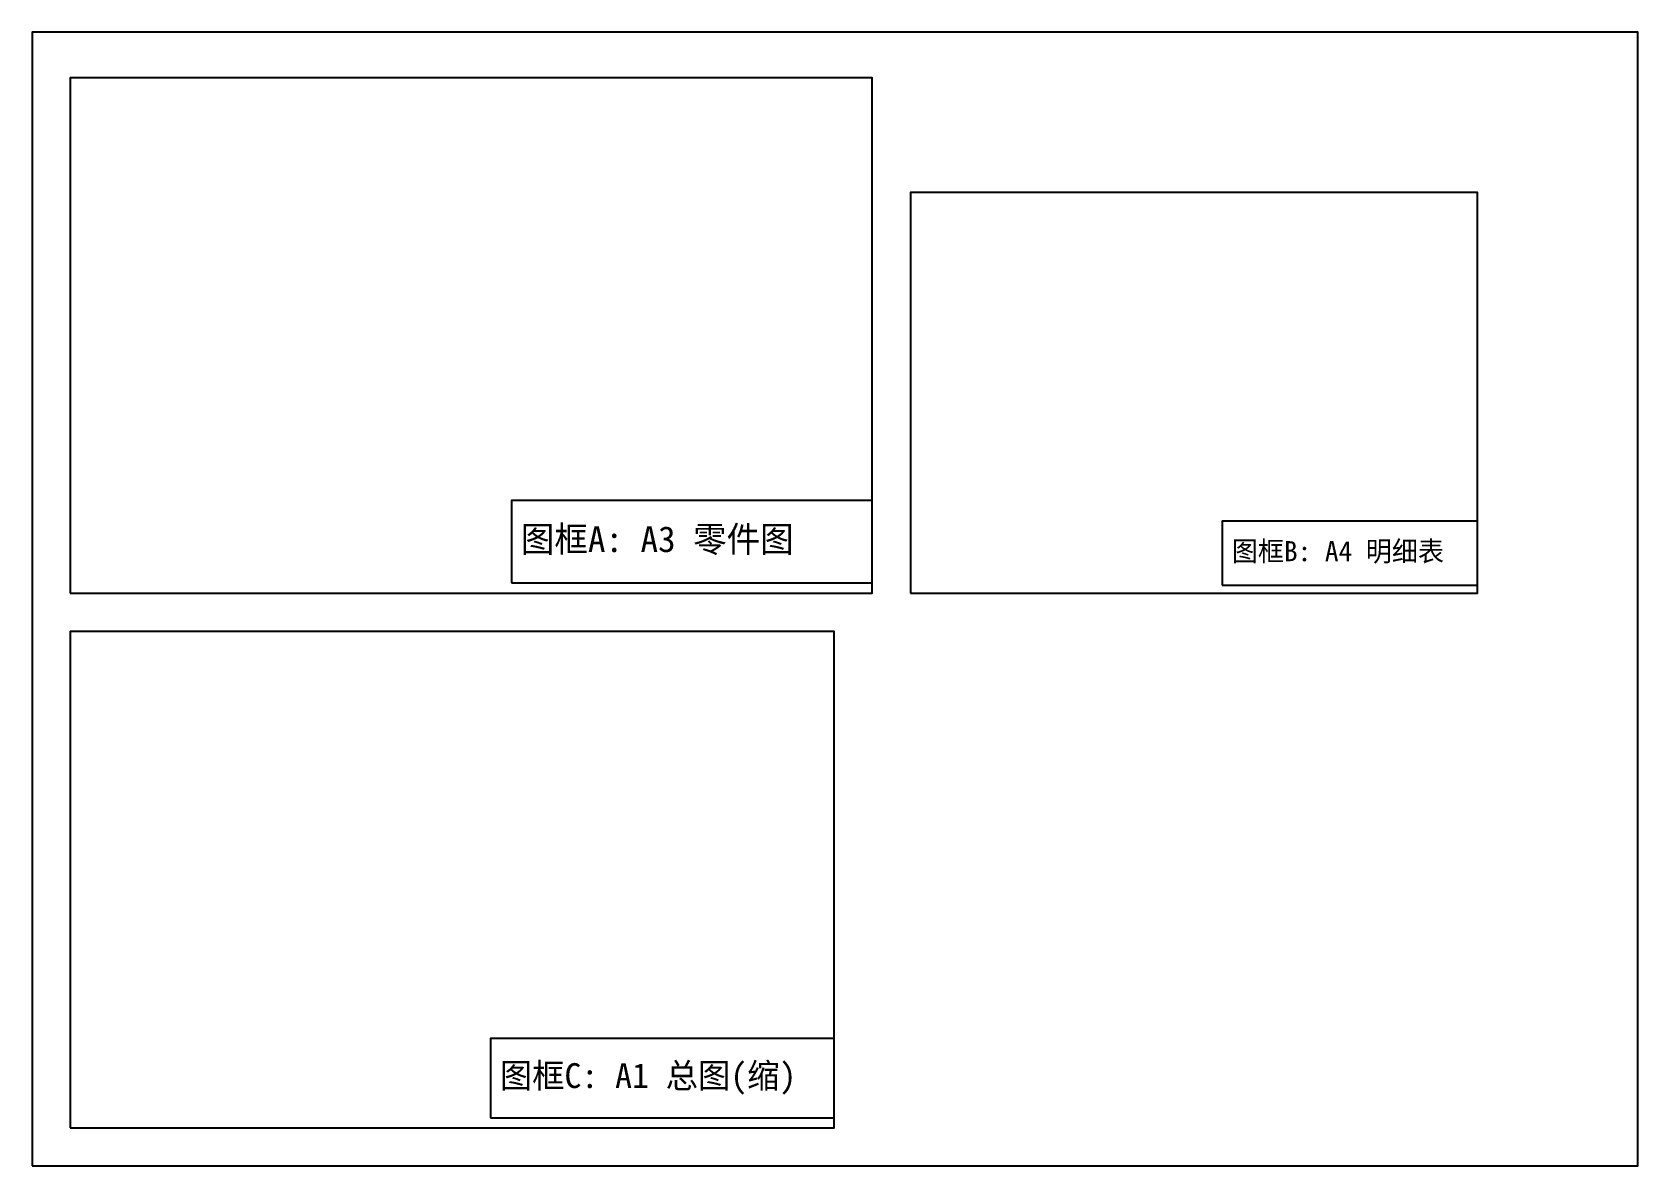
# Model space of a CAD drawing. Header units: metres. Extents: x 0 to 841, y 0 to 594.
import ezdxf

# ---------------------------------------------------------------- set-up
doc = ezdxf.new("R2010")
doc.units = ezdxf.units.M

msp = doc.modelspace()

# ---------------------------------------------------------------- linework, layer by layer
for points in [[(0, 0), (841, 0), (841, 594), (0, 594), (0, 0)], [(20, 300), (440, 300), (440, 570), (20, 570), (20, 300)], [(460, 300), (757, 300), (757, 510), (460, 510), (460, 300)], [(251, 305.4), (440, 305.4), (440, 348.6), (251, 348.6), (251, 305.4)], [(623.35, 304.2), (757, 304.2), (757, 337.8), (623.35, 337.8), (623.35, 304.2)], [(20, 20), (420, 20), (420, 280), (20, 280), (20, 20)], [(240, 25.2), (420, 25.2), (420, 66.8), (240, 66.8), (240, 25.2)]]:
    msp.add_lwpolyline(points, close=True)

# ---------------------------------------------------------------- texts
for s, height, p in [('图框A: A3 零件图', 13.5, (256, 321.6)), ('图框B: A4 明细表', 10.5, (628.35, 316.8)), ('图框C: A1 总图(缩)', 13, (245, 40.8))]:
    msp.add_text(s, height=height).set_placement(p)

doc.saveas('drawing.dxf')
